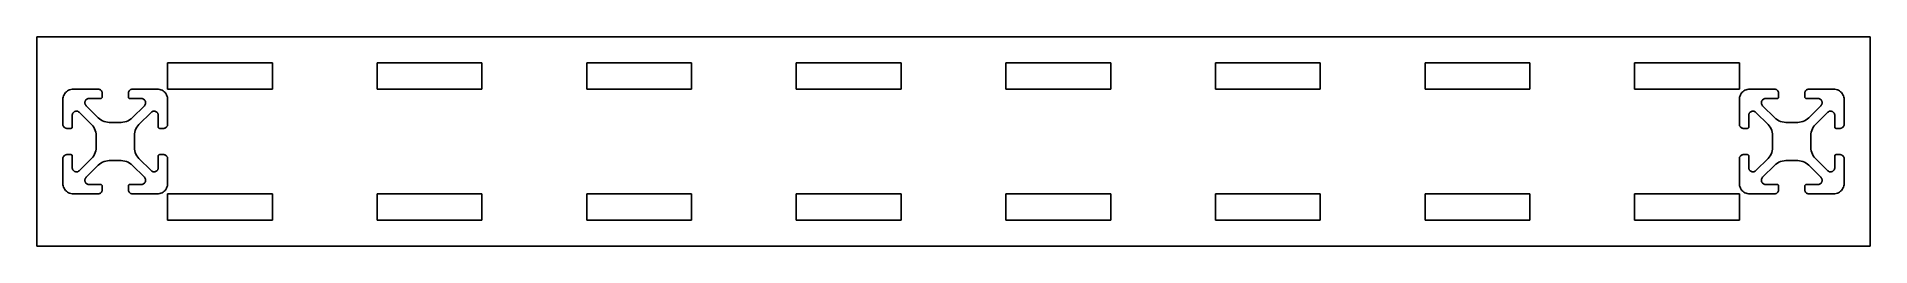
# Model space of a CAD drawing. Header units: metres. Extents: x -175 to 175, y -20 to 20.
import ezdxf

# ---------------------------------------------------------------- set-up
doc = ezdxf.new("R2010")
doc.units = ezdxf.units.M

msp = doc.modelspace()

# ---------------------------------------------------------------- linework, layer by layer
for p, q in [((175, 20), (-175, 20)), ((-175, 20), (-175, -20)), ((175, -20), (175, 20)), ((-150, 10), (-150, 15)), ((-150, 15), (-130, 15)), ((-130, 15), (-130, 10)), ((-110, 10), (-110, 15)), ((-110, 15), (-90, 15)), ((-90, 15), (-90, 10)), ((-70, 10), (-70, 15)), ((-70, 15), (-50, 15)), ((-50, 15), (-50, 10)), ((-30, 10), (-30, 15)), ((-30, 15), (-10, 15)), ((-10, 15), (-10, 10)), ((10, 10), (10, 15)), ((10, 15), (30, 15)), ((30, 15), (30, 10)), ((50, 10), (50, 15)), ((50, 15), (70, 15)), ((70, 15), (70, 10)), ((90, 10), (90, 15)), ((90, 15), (110, 15)), ((110, 15), (110, 10)), ((130, 10), (130, 15)), ((130, 15), (150, 15)), ((150, 15), (150, 10)), ((-170, 8), (-169.985, 8.24121)), ((-170, 3.2998), (-170, 8)), ((-169.985, 8.24121), (-169.941, 8.47852)), ((-169.941, 8.47852), (-169.87, 8.70898)), ((-169.87, 8.70898), (-169.771, 8.92969)), ((-169.771, 8.92969), (-169.646, 9.13574)), ((-169.646, 9.13574), (-169.497, 9.32617)), ((-169.497, 9.32617), (-169.326, 9.49707)), ((-169.326, 9.49707), (-169.136, 9.64551)), ((-169.136, 9.64551), (-168.93, 9.77051)), ((-168.93, 9.77051), (-168.709, 9.87012)), ((-168.709, 9.87012), (-168.479, 9.94141)), ((-168.479, 9.94141), (-168.241, 9.98535)), ((-168.241, 9.98535), (-168, 10)), ((-168, 10), (-163.3, 10)), ((-165.793, 7.46582), (-165.795, 7.36719)), ((-165.795, 7.36719), (-165.785, 7.26855)), ((-165.779, 7.56445), (-165.793, 7.46582)), ((-165.785, 7.26855), (-165.763, 7.17188)), ((-165.753, 7.66016), (-165.779, 7.56445)), ((-165.763, 7.17188), (-165.729, 7.0791)), ((-165.715, 7.75098), (-165.753, 7.66016)), ((-165.729, 7.0791), (-165.683, 6.99023)), ((-165.666, 7.83789), (-165.715, 7.75098)), ((-165.606, 7.91699), (-165.666, 7.83789)), ((-165.538, 7.98828), (-165.606, 7.91699)), ((-165.461, 8.05078), (-165.538, 7.98828)), ((-165.377, 8.10352), (-165.461, 8.05078)), ((-165.287, 8.14551), (-165.377, 8.10352)), ((-165.192, 8.17578), (-165.287, 8.14551)), ((-165.095, 8.19434), (-165.192, 8.17578)), ((-164.996, 8.2002), (-165.095, 8.19434)), ((-162.8, 8.2002), (-164.996, 8.2002)), ((-163.3, 10), (-163.203, 9.99414)), ((-163.203, 9.99414), (-163.108, 9.97656)), ((-163.108, 9.97656), (-163.017, 9.94824)), ((-163.017, 9.94824), (-162.928, 9.9082)), ((-162.928, 9.9082), (-162.846, 9.8584)), ((-162.846, 9.8584), (-162.77, 9.79883)), ((-162.764, 8.20215), (-162.8, 8.2002)), ((-162.77, 9.79883), (-162.701, 9.73047)), ((-162.729, 8.20898), (-162.764, 8.20215)), ((-162.693, 8.21973), (-162.729, 8.20898)), ((-162.701, 9.73047), (-162.642, 9.6543)), ((-162.66, 8.23438), (-162.693, 8.21973)), ((-162.63, 8.25293), (-162.66, 8.23438)), ((-162.642, 9.6543), (-162.592, 9.57227)), ((-162.601, 8.27539), (-162.63, 8.25293)), ((-162.575, 8.30078), (-162.601, 8.27539)), ((-162.592, 9.57227), (-162.552, 9.4834)), ((-162.553, 8.3291), (-162.575, 8.30078)), ((-162.534, 8.36035), (-162.553, 8.3291)), ((-162.552, 9.4834), (-162.523, 9.3916)), ((-162.52, 8.39355), (-162.534, 8.36035)), ((-162.523, 9.3916), (-162.506, 9.29688)), ((-162.509, 8.42773), (-162.52, 8.39355)), ((-162.502, 8.46387), (-162.509, 8.42773)), ((-162.506, 9.29688), (-162.5, 9.2002)), ((-162.5, 8.5), (-162.502, 8.46387)), ((-162.5, 9.2002), (-162.5, 8.5)), ((-157.5, 9.2002), (-157.494, 9.29688)), ((-157.5, 8.5), (-157.5, 9.2002)), ((-157.498, 8.46387), (-157.5, 8.5)), ((-157.491, 8.42773), (-157.498, 8.46387)), ((-157.494, 9.29688), (-157.477, 9.3916)), ((-157.48, 8.39355), (-157.491, 8.42773)), ((-157.466, 8.36035), (-157.48, 8.39355)), ((-157.477, 9.3916), (-157.448, 9.4834)), ((-157.447, 8.3291), (-157.466, 8.36035)), ((-157.448, 9.4834), (-157.408, 9.57227)), ((-157.425, 8.30078), (-157.447, 8.3291)), ((-157.399, 8.27539), (-157.425, 8.30078)), ((-157.408, 9.57227), (-157.358, 9.6543)), ((-157.37, 8.25293), (-157.399, 8.27539)), ((-157.34, 8.23438), (-157.37, 8.25293)), ((-157.358, 9.6543), (-157.299, 9.73047)), ((-157.307, 8.21973), (-157.34, 8.23438)), ((-157.271, 8.20898), (-157.307, 8.21973)), ((-157.299, 9.73047), (-157.23, 9.79883)), ((-157.236, 8.20215), (-157.271, 8.20898)), ((-157.2, 8.2002), (-157.236, 8.20215)), ((-157.23, 9.79883), (-157.154, 9.8584)), ((-155.004, 8.2002), (-157.2, 8.2002)), ((-157.154, 9.8584), (-157.072, 9.9082)), ((-157.072, 9.9082), (-156.983, 9.94824)), ((-156.983, 9.94824), (-156.892, 9.97656)), ((-156.892, 9.97656), (-156.797, 9.99414)), ((-156.797, 9.99414), (-156.7, 10)), ((-156.7, 10), (-152, 10)), ((-154.905, 8.19434), (-155.004, 8.2002)), ((-154.808, 8.17578), (-154.905, 8.19434)), ((-154.713, 8.14551), (-154.808, 8.17578)), ((-154.623, 8.10352), (-154.713, 8.14551)), ((-154.539, 8.05078), (-154.623, 8.10352)), ((-154.462, 7.98828), (-154.539, 8.05078)), ((-154.394, 7.91699), (-154.462, 7.98828)), ((-154.334, 7.83789), (-154.394, 7.91699)), ((-154.285, 7.75098), (-154.334, 7.83789)), ((-154.317, 6.99023), (-154.271, 7.0791)), ((-154.247, 7.66016), (-154.285, 7.75098)), ((-154.271, 7.0791), (-154.237, 7.17188)), ((-154.221, 7.56445), (-154.247, 7.66016)), ((-154.237, 7.17188), (-154.215, 7.26855)), ((-154.207, 7.46582), (-154.221, 7.56445)), ((-154.215, 7.26855), (-154.205, 7.36719)), ((-154.205, 7.36719), (-154.207, 7.46582)), ((-152, 10), (-151.759, 9.98535)), ((-151.759, 9.98535), (-151.521, 9.94141)), ((-151.521, 9.94141), (-151.291, 9.87012)), ((-151.291, 9.87012), (-151.07, 9.77051)), ((-151.07, 9.77051), (-150.864, 9.64551)), ((-150.864, 9.64551), (-150.674, 9.49707)), ((-150.674, 9.49707), (-150.503, 9.32617)), ((-150.503, 9.32617), (-150.354, 9.13574)), ((-150.354, 9.13574), (-150.229, 8.92969)), ((-150.229, 8.92969), (-150.13, 8.70898)), ((-150.13, 8.70898), (-150.059, 8.47852)), ((-150.059, 8.47852), (-150.015, 8.24121)), ((-150.015, 8.24121), (-150, 8)), ((-130, 10), (-150, 10)), ((-150, 8), (-150, 3.2998)), ((-90, 10), (-110, 10)), ((-50, 10), (-70, 10)), ((-10, 10), (-30, 10)), ((30, 10), (10, 10)), ((70, 10), (50, 10)), ((110, 10), (90, 10)), ((150, 10), (130, 10)), ((150, 8), (150.015, 8.24121)), ((150, 3.2998), (150, 8)), ((150.015, 8.24121), (150.059, 8.47852)), ((150.059, 8.47852), (150.13, 8.70898)), ((150.13, 8.70898), (150.229, 8.92969)), ((150.229, 8.92969), (150.354, 9.13574)), ((150.354, 9.13574), (150.503, 9.32617)), ((150.503, 9.32617), (150.674, 9.49707)), ((150.674, 9.49707), (150.864, 9.64551)), ((150.864, 9.64551), (151.07, 9.77051)), ((151.07, 9.77051), (151.291, 9.87012)), ((151.291, 9.87012), (151.521, 9.94141)), ((151.521, 9.94141), (151.759, 9.98535)), ((151.759, 9.98535), (152, 10)), ((152, 10), (156.7, 10)), ((154.207, 7.46582), (154.205, 7.36719)), ((154.205, 7.36719), (154.215, 7.26855)), ((154.221, 7.56445), (154.207, 7.46582)), ((154.215, 7.26855), (154.237, 7.17188)), ((154.247, 7.66016), (154.221, 7.56445)), ((154.237, 7.17188), (154.271, 7.0791)), ((154.285, 7.75098), (154.247, 7.66016)), ((154.271, 7.0791), (154.317, 6.99023)), ((154.334, 7.83789), (154.285, 7.75098)), ((154.394, 7.91699), (154.334, 7.83789)), ((154.462, 7.98828), (154.394, 7.91699)), ((154.539, 8.05078), (154.462, 7.98828)), ((154.623, 8.10352), (154.539, 8.05078)), ((154.713, 8.14551), (154.623, 8.10352)), ((154.808, 8.17578), (154.713, 8.14551)), ((154.905, 8.19434), (154.808, 8.17578)), ((155.004, 8.2002), (154.905, 8.19434)), ((157.2, 8.2002), (155.004, 8.2002)), ((156.7, 10), (156.797, 9.99414)), ((156.797, 9.99414), (156.892, 9.97656)), ((156.892, 9.97656), (156.983, 9.94824)), ((156.983, 9.94824), (157.072, 9.9082)), ((157.072, 9.9082), (157.154, 9.8584)), ((157.154, 9.8584), (157.23, 9.79883)), ((157.236, 8.20215), (157.2, 8.2002)), ((157.23, 9.79883), (157.299, 9.73047)), ((157.271, 8.20898), (157.236, 8.20215)), ((157.307, 8.21973), (157.271, 8.20898)), ((157.299, 9.73047), (157.358, 9.6543)), ((157.34, 8.23438), (157.307, 8.21973)), ((157.37, 8.25293), (157.34, 8.23438)), ((157.358, 9.6543), (157.408, 9.57227)), ((157.399, 8.27539), (157.37, 8.25293)), ((157.425, 8.30078), (157.399, 8.27539)), ((157.408, 9.57227), (157.448, 9.4834)), ((157.447, 8.3291), (157.425, 8.30078)), ((157.466, 8.36035), (157.447, 8.3291)), ((157.448, 9.4834), (157.477, 9.3916)), ((157.48, 8.39355), (157.466, 8.36035)), ((157.477, 9.3916), (157.494, 9.29688)), ((157.491, 8.42773), (157.48, 8.39355)), ((157.498, 8.46387), (157.491, 8.42773)), ((157.494, 9.29688), (157.5, 9.2002)), ((157.5, 8.5), (157.498, 8.46387)), ((157.5, 9.2002), (157.5, 8.5)), ((162.5, 9.2002), (162.506, 9.29688)), ((162.5, 8.5), (162.5, 9.2002)), ((162.502, 8.46387), (162.5, 8.5)), ((162.509, 8.42773), (162.502, 8.46387)), ((162.506, 9.29688), (162.523, 9.3916)), ((162.52, 8.39355), (162.509, 8.42773)), ((162.534, 8.36035), (162.52, 8.39355)), ((162.523, 9.3916), (162.552, 9.4834)), ((162.553, 8.3291), (162.534, 8.36035)), ((162.552, 9.4834), (162.592, 9.57227)), ((162.575, 8.30078), (162.553, 8.3291)), ((162.601, 8.27539), (162.575, 8.30078)), ((162.592, 9.57227), (162.642, 9.6543)), ((162.63, 8.25293), (162.601, 8.27539)), ((162.66, 8.23438), (162.63, 8.25293)), ((162.642, 9.6543), (162.701, 9.73047)), ((162.693, 8.21973), (162.66, 8.23438)), ((162.729, 8.20898), (162.693, 8.21973)), ((162.701, 9.73047), (162.77, 9.79883)), ((162.764, 8.20215), (162.729, 8.20898)), ((162.8, 8.2002), (162.764, 8.20215)), ((162.77, 9.79883), (162.846, 9.8584)), ((164.996, 8.2002), (162.8, 8.2002)), ((162.846, 9.8584), (162.928, 9.9082)), ((162.928, 9.9082), (163.017, 9.94824)), ((163.017, 9.94824), (163.108, 9.97656)), ((163.108, 9.97656), (163.203, 9.99414)), ((163.203, 9.99414), (163.3, 10)), ((163.3, 10), (168, 10)), ((165.095, 8.19434), (164.996, 8.2002)), ((165.192, 8.17578), (165.095, 8.19434)), ((165.287, 8.14551), (165.192, 8.17578)), ((165.377, 8.10352), (165.287, 8.14551)), ((165.461, 8.05078), (165.377, 8.10352)), ((165.538, 7.98828), (165.461, 8.05078)), ((165.606, 7.91699), (165.538, 7.98828)), ((165.666, 7.83789), (165.606, 7.91699)), ((165.715, 7.75098), (165.666, 7.83789)), ((165.683, 6.99023), (165.729, 7.0791)), ((165.753, 7.66016), (165.715, 7.75098)), ((165.729, 7.0791), (165.763, 7.17188)), ((165.779, 7.56445), (165.753, 7.66016)), ((165.763, 7.17188), (165.785, 7.26855)), ((165.793, 7.46582), (165.779, 7.56445)), ((165.785, 7.26855), (165.795, 7.36719)), ((165.795, 7.36719), (165.793, 7.46582)), ((168, 10), (168.241, 9.98535)), ((168.241, 9.98535), (168.479, 9.94141)), ((168.479, 9.94141), (168.709, 9.87012)), ((168.709, 9.87012), (168.93, 9.77051)), ((168.93, 9.77051), (169.136, 9.64551)), ((169.136, 9.64551), (169.326, 9.49707)), ((169.326, 9.49707), (169.497, 9.32617)), ((169.497, 9.32617), (169.646, 9.13574)), ((169.646, 9.13574), (169.771, 8.92969)), ((169.771, 8.92969), (169.87, 8.70898)), ((169.87, 8.70898), (169.941, 8.47852)), ((169.941, 8.47852), (169.985, 8.24121)), ((169.985, 8.24121), (170, 8)), ((170, 8), (170, 3.2998)), ((-168.194, 5.09473), (-168.2, 4.99609)), ((-168.2, 4.99609), (-168.2, 2.7998)), ((-168.176, 5.19238), (-168.194, 5.09473)), ((-168.146, 5.28711), (-168.176, 5.19238)), ((-168.104, 5.37695), (-168.146, 5.28711)), ((-168.051, 5.46094), (-168.104, 5.37695)), ((-167.988, 5.53809), (-168.051, 5.46094)), ((-167.917, 5.60645), (-167.988, 5.53809)), ((-167.838, 5.66602), (-167.917, 5.60645)), ((-167.751, 5.71484), (-167.838, 5.66602)), ((-167.66, 5.75293), (-167.751, 5.71484)), ((-167.564, 5.77832), (-167.66, 5.75293)), ((-167.466, 5.79297), (-167.564, 5.77832)), ((-167.367, 5.79492), (-167.466, 5.79297)), ((-167.269, 5.78516), (-167.367, 5.79492)), ((-167.172, 5.7627), (-167.269, 5.78516)), ((-167.079, 5.72852), (-167.172, 5.7627)), ((-166.99, 5.68262), (-167.079, 5.72852)), ((-166.908, 5.62695), (-166.99, 5.68262)), ((-166.834, 5.56152), (-166.908, 5.62695)), ((-164.528, 3.25586), (-166.834, 5.56152)), ((-165.683, 6.99023), (-165.627, 6.9082)), ((-165.627, 6.9082), (-165.562, 6.83398)), ((-165.562, 6.83398), (-163.256, 4.52832)), ((-163.256, 4.52832), (-163.005, 4.30469)), ((-163.005, 4.30469), (-162.73, 4.10938)), ((-162.73, 4.10938), (-162.437, 3.94727)), ((-162.437, 3.94727), (-162.125, 3.81836)), ((-162.125, 3.81836), (-161.802, 3.72559)), ((-161.802, 3.72559), (-161.471, 3.66895)), ((-161.471, 3.66895), (-161.135, 3.65039)), ((-161.135, 3.65039), (-158.865, 3.65039)), ((-158.865, 3.65039), (-158.529, 3.66895)), ((-158.529, 3.66895), (-158.198, 3.72559)), ((-158.198, 3.72559), (-157.875, 3.81836)), ((-157.875, 3.81836), (-157.563, 3.94727)), ((-157.563, 3.94727), (-157.27, 4.10938)), ((-157.27, 4.10938), (-156.995, 4.30469)), ((-156.995, 4.30469), (-156.744, 4.52832)), ((-156.744, 4.52832), (-154.438, 6.83398)), ((-153.166, 5.56152), (-155.472, 3.25586)), ((-154.438, 6.83398), (-154.373, 6.9082)), ((-154.373, 6.9082), (-154.317, 6.99023)), ((-153.092, 5.62695), (-153.166, 5.56152)), ((-153.01, 5.68262), (-153.092, 5.62695)), ((-152.921, 5.72852), (-153.01, 5.68262)), ((-152.828, 5.7627), (-152.921, 5.72852)), ((-152.731, 5.78516), (-152.828, 5.7627)), ((-152.633, 5.79492), (-152.731, 5.78516)), ((-152.534, 5.79297), (-152.633, 5.79492)), ((-152.436, 5.77832), (-152.534, 5.79297)), ((-152.34, 5.75293), (-152.436, 5.77832)), ((-152.249, 5.71484), (-152.34, 5.75293)), ((-152.162, 5.66602), (-152.249, 5.71484)), ((-152.083, 5.60645), (-152.162, 5.66602)), ((-152.012, 5.53809), (-152.083, 5.60645)), ((-151.949, 5.46094), (-152.012, 5.53809)), ((-151.896, 5.37695), (-151.949, 5.46094)), ((-151.854, 5.28711), (-151.896, 5.37695)), ((-151.824, 5.19238), (-151.854, 5.28711)), ((-151.806, 5.09473), (-151.824, 5.19238)), ((-151.8, 4.99609), (-151.806, 5.09473)), ((-151.8, 2.7998), (-151.8, 4.99609)), ((151.806, 5.09473), (151.8, 4.99609)), ((151.8, 4.99609), (151.8, 2.7998)), ((151.824, 5.19238), (151.806, 5.09473)), ((151.854, 5.28711), (151.824, 5.19238)), ((151.896, 5.37695), (151.854, 5.28711)), ((151.949, 5.46094), (151.896, 5.37695)), ((152.012, 5.53809), (151.949, 5.46094)), ((152.083, 5.60645), (152.012, 5.53809)), ((152.162, 5.66602), (152.083, 5.60645)), ((152.249, 5.71484), (152.162, 5.66602)), ((152.34, 5.75293), (152.249, 5.71484)), ((152.436, 5.77832), (152.34, 5.75293)), ((152.534, 5.79297), (152.436, 5.77832)), ((152.633, 5.79492), (152.534, 5.79297)), ((152.731, 5.78516), (152.633, 5.79492)), ((152.828, 5.7627), (152.731, 5.78516)), ((152.921, 5.72852), (152.828, 5.7627)), ((153.01, 5.68262), (152.921, 5.72852)), ((153.092, 5.62695), (153.01, 5.68262)), ((153.166, 5.56152), (153.092, 5.62695)), ((155.472, 3.25586), (153.166, 5.56152)), ((154.317, 6.99023), (154.373, 6.9082)), ((154.373, 6.9082), (154.438, 6.83398)), ((154.438, 6.83398), (156.744, 4.52832)), ((156.744, 4.52832), (156.995, 4.30469)), ((156.995, 4.30469), (157.27, 4.10938)), ((157.27, 4.10938), (157.563, 3.94727)), ((157.563, 3.94727), (157.875, 3.81836)), ((157.875, 3.81836), (158.198, 3.72559)), ((158.198, 3.72559), (158.529, 3.66895)), ((158.529, 3.66895), (158.865, 3.65039)), ((158.865, 3.65039), (161.135, 3.65039)), ((161.135, 3.65039), (161.471, 3.66895)), ((161.471, 3.66895), (161.802, 3.72559)), ((161.802, 3.72559), (162.125, 3.81836)), ((162.125, 3.81836), (162.437, 3.94727)), ((162.437, 3.94727), (162.73, 4.10938)), ((162.73, 4.10938), (163.005, 4.30469)), ((163.005, 4.30469), (163.256, 4.52832)), ((163.256, 4.52832), (165.562, 6.83398)), ((166.834, 5.56152), (164.528, 3.25586)), ((165.562, 6.83398), (165.627, 6.9082)), ((165.627, 6.9082), (165.683, 6.99023)), ((166.908, 5.62695), (166.834, 5.56152)), ((166.99, 5.68262), (166.908, 5.62695)), ((167.079, 5.72852), (166.99, 5.68262)), ((167.172, 5.7627), (167.079, 5.72852)), ((167.269, 5.78516), (167.172, 5.7627)), ((167.367, 5.79492), (167.269, 5.78516)), ((167.466, 5.79297), (167.367, 5.79492)), ((167.564, 5.77832), (167.466, 5.79297)), ((167.66, 5.75293), (167.564, 5.77832)), ((167.751, 5.71484), (167.66, 5.75293)), ((167.838, 5.66602), (167.751, 5.71484)), ((167.917, 5.60645), (167.838, 5.66602)), ((167.988, 5.53809), (167.917, 5.60645)), ((168.051, 5.46094), (167.988, 5.53809)), ((168.104, 5.37695), (168.051, 5.46094)), ((168.146, 5.28711), (168.104, 5.37695)), ((168.176, 5.19238), (168.146, 5.28711)), ((168.194, 5.09473), (168.176, 5.19238)), ((168.2, 4.99609), (168.194, 5.09473)), ((168.2, 2.7998), (168.2, 4.99609)), ((-169.994, 3.20312), (-170, 3.2998)), ((-169.977, 3.1084), (-169.994, 3.20312)), ((-169.948, 3.0166), (-169.977, 3.1084)), ((-169.908, 2.92773), (-169.948, 3.0166)), ((-169.858, 2.8457), (-169.908, 2.92773)), ((-169.799, 2.76953), (-169.858, 2.8457)), ((-169.73, 2.70117), (-169.799, 2.76953)), ((-169.654, 2.6416), (-169.73, 2.70117)), ((-169.572, 2.5918), (-169.654, 2.6416)), ((-169.483, 2.55176), (-169.572, 2.5918)), ((-169.392, 2.52344), (-169.483, 2.55176)), ((-169.297, 2.50586), (-169.392, 2.52344)), ((-169.2, 2.5), (-169.297, 2.50586)), ((-168.5, 2.5), (-169.2, 2.5)), ((-168.464, 2.50195), (-168.5, 2.5)), ((-168.428, 2.50879), (-168.464, 2.50195)), ((-168.394, 2.51953), (-168.428, 2.50879)), ((-168.36, 2.53418), (-168.394, 2.51953)), ((-168.329, 2.55273), (-168.36, 2.53418)), ((-168.301, 2.5752), (-168.329, 2.55273)), ((-168.275, 2.60059), (-168.301, 2.5752)), ((-168.253, 2.62988), (-168.275, 2.60059)), ((-168.234, 2.66016), (-168.253, 2.62988)), ((-168.22, 2.69336), (-168.234, 2.66016)), ((-168.209, 2.72852), (-168.22, 2.69336)), ((-168.202, 2.76367), (-168.209, 2.72852)), ((-168.2, 2.7998), (-168.202, 2.76367)), ((-164.305, 3.00488), (-164.528, 3.25586)), ((-164.109, 2.73047), (-164.305, 3.00488)), ((-163.947, 2.43652), (-164.109, 2.73047)), ((-163.818, 2.125), (-163.947, 2.43652)), ((-163.726, 1.80176), (-163.818, 2.125)), ((-163.669, 1.4707), (-163.726, 1.80176)), ((-163.65, 1.13477), (-163.669, 1.4707)), ((-163.65, -1.13477), (-163.65, 1.13477)), ((-156.331, 1.4707), (-156.35, 1.13477)), ((-156.35, 1.13477), (-156.35, -1.13477)), ((-156.274, 1.80176), (-156.331, 1.4707)), ((-156.182, 2.125), (-156.274, 1.80176)), ((-156.053, 2.43652), (-156.182, 2.125)), ((-155.891, 2.73047), (-156.053, 2.43652)), ((-155.695, 3.00488), (-155.891, 2.73047)), ((-155.472, 3.25586), (-155.695, 3.00488)), ((-151.798, 2.76367), (-151.8, 2.7998)), ((-151.791, 2.72852), (-151.798, 2.76367)), ((-151.78, 2.69336), (-151.791, 2.72852)), ((-151.766, 2.66016), (-151.78, 2.69336)), ((-151.747, 2.62988), (-151.766, 2.66016)), ((-151.725, 2.60059), (-151.747, 2.62988)), ((-151.699, 2.5752), (-151.725, 2.60059)), ((-151.671, 2.55273), (-151.699, 2.5752)), ((-151.64, 2.53418), (-151.671, 2.55273)), ((-151.606, 2.51953), (-151.64, 2.53418)), ((-151.572, 2.50879), (-151.606, 2.51953)), ((-151.536, 2.50195), (-151.572, 2.50879)), ((-151.5, 2.5), (-151.536, 2.50195)), ((-150.8, 2.5), (-151.5, 2.5)), ((-150.703, 2.50586), (-150.8, 2.5)), ((-150.608, 2.52344), (-150.703, 2.50586)), ((-150.517, 2.55176), (-150.608, 2.52344)), ((-150.428, 2.5918), (-150.517, 2.55176)), ((-150.346, 2.6416), (-150.428, 2.5918)), ((-150.27, 2.70117), (-150.346, 2.6416)), ((-150.201, 2.76953), (-150.27, 2.70117)), ((-150.142, 2.8457), (-150.201, 2.76953)), ((-150.092, 2.92773), (-150.142, 2.8457)), ((-150.052, 3.0166), (-150.092, 2.92773)), ((-150.023, 3.1084), (-150.052, 3.0166)), ((-150.006, 3.20312), (-150.023, 3.1084)), ((-150, 3.2998), (-150.006, 3.20312)), ((150.006, 3.20312), (150, 3.2998)), ((150.023, 3.1084), (150.006, 3.20312)), ((150.052, 3.0166), (150.023, 3.1084)), ((150.092, 2.92773), (150.052, 3.0166)), ((150.142, 2.8457), (150.092, 2.92773)), ((150.201, 2.76953), (150.142, 2.8457)), ((150.27, 2.70117), (150.201, 2.76953)), ((150.346, 2.6416), (150.27, 2.70117)), ((150.428, 2.5918), (150.346, 2.6416)), ((150.517, 2.55176), (150.428, 2.5918)), ((150.608, 2.52344), (150.517, 2.55176)), ((150.703, 2.50586), (150.608, 2.52344)), ((150.8, 2.5), (150.703, 2.50586)), ((151.5, 2.5), (150.8, 2.5)), ((151.536, 2.50195), (151.5, 2.5)), ((151.572, 2.50879), (151.536, 2.50195)), ((151.606, 2.51953), (151.572, 2.50879)), ((151.64, 2.53418), (151.606, 2.51953)), ((151.671, 2.55273), (151.64, 2.53418)), ((151.699, 2.5752), (151.671, 2.55273)), ((151.725, 2.60059), (151.699, 2.5752)), ((151.747, 2.62988), (151.725, 2.60059)), ((151.766, 2.66016), (151.747, 2.62988)), ((151.78, 2.69336), (151.766, 2.66016)), ((151.791, 2.72852), (151.78, 2.69336)), ((151.798, 2.76367), (151.791, 2.72852)), ((151.8, 2.7998), (151.798, 2.76367)), ((155.695, 3.00488), (155.472, 3.25586)), ((155.891, 2.73047), (155.695, 3.00488)), ((156.053, 2.43652), (155.891, 2.73047)), ((156.182, 2.125), (156.053, 2.43652)), ((156.274, 1.80176), (156.182, 2.125)), ((156.331, 1.4707), (156.274, 1.80176)), ((156.35, 1.13477), (156.331, 1.4707)), ((156.35, -1.13477), (156.35, 1.13477)), ((163.669, 1.4707), (163.65, 1.13477)), ((163.65, 1.13477), (163.65, -1.13477)), ((163.726, 1.80176), (163.669, 1.4707)), ((163.818, 2.125), (163.726, 1.80176)), ((163.947, 2.43652), (163.818, 2.125)), ((164.109, 2.73047), (163.947, 2.43652)), ((164.305, 3.00488), (164.109, 2.73047)), ((164.528, 3.25586), (164.305, 3.00488)), ((168.202, 2.76367), (168.2, 2.7998)), ((168.209, 2.72852), (168.202, 2.76367)), ((168.22, 2.69336), (168.209, 2.72852)), ((168.234, 2.66016), (168.22, 2.69336)), ((168.253, 2.62988), (168.234, 2.66016)), ((168.275, 2.60059), (168.253, 2.62988)), ((168.301, 2.5752), (168.275, 2.60059)), ((168.329, 2.55273), (168.301, 2.5752)), ((168.36, 2.53418), (168.329, 2.55273)), ((168.394, 2.51953), (168.36, 2.53418)), ((168.428, 2.50879), (168.394, 2.51953)), ((168.464, 2.50195), (168.428, 2.50879)), ((168.5, 2.5), (168.464, 2.50195)), ((169.2, 2.5), (168.5, 2.5)), ((169.297, 2.50586), (169.2, 2.5)), ((169.392, 2.52344), (169.297, 2.50586)), ((169.483, 2.55176), (169.392, 2.52344)), ((169.572, 2.5918), (169.483, 2.55176)), ((169.654, 2.6416), (169.572, 2.5918)), ((169.73, 2.70117), (169.654, 2.6416)), ((169.799, 2.76953), (169.73, 2.70117)), ((169.858, 2.8457), (169.799, 2.76953)), ((169.908, 2.92773), (169.858, 2.8457)), ((169.948, 3.0166), (169.908, 2.92773)), ((169.977, 3.1084), (169.948, 3.0166)), ((169.994, 3.20312), (169.977, 3.1084)), ((170, 3.2998), (169.994, 3.20312)), ((-170, -3.2998), (-169.994, -3.20312)), ((-170, -8), (-170, -3.2998)), ((-169.994, -3.20312), (-169.977, -3.1084)), ((-169.977, -3.1084), (-169.948, -3.0166)), ((-169.948, -3.0166), (-169.908, -2.92773)), ((-169.908, -2.92773), (-169.858, -2.8457)), ((-169.858, -2.8457), (-169.799, -2.76953)), ((-169.799, -2.76953), (-169.73, -2.70117)), ((-169.73, -2.70117), (-169.654, -2.6416)), ((-169.654, -2.6416), (-169.572, -2.5918)), ((-169.572, -2.5918), (-169.483, -2.55176)), ((-169.483, -2.55176), (-169.392, -2.52344)), ((-169.392, -2.52344), (-169.297, -2.50586)), ((-169.297, -2.50586), (-169.2, -2.5)), ((-169.2, -2.5), (-168.5, -2.5)), ((-168.5, -2.5), (-168.464, -2.50195)), ((-168.464, -2.50195), (-168.428, -2.50879)), ((-168.428, -2.50879), (-168.394, -2.51953)), ((-168.394, -2.51953), (-168.36, -2.53418)), ((-168.36, -2.53418), (-168.329, -2.55273)), ((-168.329, -2.55273), (-168.301, -2.5752)), ((-168.301, -2.5752), (-168.275, -2.60059)), ((-168.275, -2.60059), (-168.253, -2.62988)), ((-168.253, -2.62988), (-168.234, -2.66016)), ((-168.234, -2.66016), (-168.22, -2.69336)), ((-168.22, -2.69336), (-168.209, -2.72852)), ((-168.209, -2.72852), (-168.202, -2.76367)), ((-168.202, -2.76367), (-168.2, -2.7998)), ((-168.2, -2.7998), (-168.2, -4.99609)), ((-166.834, -5.56152), (-164.528, -3.25586)), ((-164.528, -3.25586), (-164.305, -3.00488)), ((-164.305, -3.00488), (-164.109, -2.73047)), ((-164.109, -2.73047), (-163.947, -2.43652)), ((-163.947, -2.43652), (-163.818, -2.125)), ((-163.818, -2.125), (-163.726, -1.80176)), ((-163.726, -1.80176), (-163.669, -1.4707)), ((-163.669, -1.4707), (-163.65, -1.13477)), ((-156.35, -1.13477), (-156.331, -1.4707)), ((-156.331, -1.4707), (-156.274, -1.80176)), ((-156.274, -1.80176), (-156.182, -2.125)), ((-156.182, -2.125), (-156.053, -2.43652)), ((-156.053, -2.43652), (-155.891, -2.73047)), ((-155.891, -2.73047), (-155.695, -3.00488)), ((-155.695, -3.00488), (-155.472, -3.25586)), ((-155.472, -3.25586), (-153.166, -5.56152)), ((-151.8, -2.7998), (-151.798, -2.76367)), ((-151.8, -4.99609), (-151.8, -2.7998)), ((-151.798, -2.76367), (-151.791, -2.72852)), ((-151.791, -2.72852), (-151.78, -2.69336)), ((-151.78, -2.69336), (-151.766, -2.66016)), ((-151.766, -2.66016), (-151.747, -2.62988)), ((-151.747, -2.62988), (-151.725, -2.60059)), ((-151.725, -2.60059), (-151.699, -2.5752)), ((-151.699, -2.5752), (-151.671, -2.55273)), ((-151.671, -2.55273), (-151.64, -2.53418)), ((-151.64, -2.53418), (-151.606, -2.51953)), ((-151.606, -2.51953), (-151.572, -2.50879)), ((-151.572, -2.50879), (-151.536, -2.50195)), ((-151.536, -2.50195), (-151.5, -2.5)), ((-151.5, -2.5), (-150.8, -2.5)), ((-150.8, -2.5), (-150.703, -2.50586)), ((-150.703, -2.50586), (-150.608, -2.52344)), ((-150.608, -2.52344), (-150.517, -2.55176)), ((-150.517, -2.55176), (-150.428, -2.5918)), ((-150.428, -2.5918), (-150.346, -2.6416)), ((-150.346, -2.6416), (-150.27, -2.70117)), ((-150.27, -2.70117), (-150.201, -2.76953)), ((-150.201, -2.76953), (-150.142, -2.8457)), ((-150.142, -2.8457), (-150.092, -2.92773)), ((-150.092, -2.92773), (-150.052, -3.0166)), ((-150.052, -3.0166), (-150.023, -3.1084)), ((-150.023, -3.1084), (-150.006, -3.20312)), ((-150.006, -3.20312), (-150, -3.2998)), ((-150, -3.2998), (-150, -8)), ((150, -3.2998), (150.006, -3.20312)), ((150, -8), (150, -3.2998)), ((150.006, -3.20312), (150.023, -3.1084)), ((150.023, -3.1084), (150.052, -3.0166)), ((150.052, -3.0166), (150.092, -2.92773)), ((150.092, -2.92773), (150.142, -2.8457)), ((150.142, -2.8457), (150.201, -2.76953)), ((150.201, -2.76953), (150.27, -2.70117)), ((150.27, -2.70117), (150.346, -2.6416)), ((150.346, -2.6416), (150.428, -2.5918)), ((150.428, -2.5918), (150.517, -2.55176)), ((150.517, -2.55176), (150.608, -2.52344)), ((150.608, -2.52344), (150.703, -2.50586)), ((150.703, -2.50586), (150.8, -2.5)), ((150.8, -2.5), (151.5, -2.5)), ((151.5, -2.5), (151.536, -2.50195)), ((151.536, -2.50195), (151.572, -2.50879)), ((151.572, -2.50879), (151.606, -2.51953)), ((151.606, -2.51953), (151.64, -2.53418)), ((151.64, -2.53418), (151.671, -2.55273)), ((151.671, -2.55273), (151.699, -2.5752)), ((151.699, -2.5752), (151.725, -2.60059)), ((151.725, -2.60059), (151.747, -2.62988)), ((151.747, -2.62988), (151.766, -2.66016)), ((151.766, -2.66016), (151.78, -2.69336)), ((151.78, -2.69336), (151.791, -2.72852)), ((151.791, -2.72852), (151.798, -2.76367)), ((151.798, -2.76367), (151.8, -2.7998)), ((151.8, -2.7998), (151.8, -4.99609)), ((153.166, -5.56152), (155.472, -3.25586)), ((155.472, -3.25586), (155.695, -3.00488)), ((155.695, -3.00488), (155.891, -2.73047)), ((155.891, -2.73047), (156.053, -2.43652)), ((156.053, -2.43652), (156.182, -2.125)), ((156.182, -2.125), (156.274, -1.80176)), ((156.274, -1.80176), (156.331, -1.4707)), ((156.331, -1.4707), (156.35, -1.13477)), ((163.65, -1.13477), (163.669, -1.4707)), ((163.669, -1.4707), (163.726, -1.80176)), ((163.726, -1.80176), (163.818, -2.125)), ((163.818, -2.125), (163.947, -2.43652)), ((163.947, -2.43652), (164.109, -2.73047)), ((164.109, -2.73047), (164.305, -3.00488)), ((164.305, -3.00488), (164.528, -3.25586)), ((164.528, -3.25586), (166.834, -5.56152)), ((168.2, -2.7998), (168.202, -2.76367)), ((168.2, -4.99609), (168.2, -2.7998)), ((168.202, -2.76367), (168.209, -2.72852)), ((168.209, -2.72852), (168.22, -2.69336)), ((168.22, -2.69336), (168.234, -2.66016)), ((168.234, -2.66016), (168.253, -2.62988)), ((168.253, -2.62988), (168.275, -2.60059)), ((168.275, -2.60059), (168.301, -2.5752)), ((168.301, -2.5752), (168.329, -2.55273)), ((168.329, -2.55273), (168.36, -2.53418)), ((168.36, -2.53418), (168.394, -2.51953)), ((168.394, -2.51953), (168.428, -2.50879)), ((168.428, -2.50879), (168.464, -2.50195)), ((168.464, -2.50195), (168.5, -2.5)), ((168.5, -2.5), (169.2, -2.5)), ((169.2, -2.5), (169.297, -2.50586)), ((169.297, -2.50586), (169.392, -2.52344)), ((169.392, -2.52344), (169.483, -2.55176)), ((169.483, -2.55176), (169.572, -2.5918)), ((169.572, -2.5918), (169.654, -2.6416)), ((169.654, -2.6416), (169.73, -2.70117)), ((169.73, -2.70117), (169.799, -2.76953)), ((169.799, -2.76953), (169.858, -2.8457)), ((169.858, -2.8457), (169.908, -2.92773)), ((169.908, -2.92773), (169.948, -3.0166)), ((169.948, -3.0166), (169.977, -3.1084)), ((169.977, -3.1084), (169.994, -3.20312)), ((169.994, -3.20312), (170, -3.2998)), ((170, -3.2998), (170, -8)), ((-168.2, -4.99609), (-168.194, -5.09473)), ((-168.194, -5.09473), (-168.176, -5.19238)), ((-168.176, -5.19238), (-168.146, -5.28711)), ((-168.146, -5.28711), (-168.104, -5.37695)), ((-168.104, -5.37695), (-168.051, -5.46094)), ((-168.051, -5.46094), (-167.988, -5.53809)), ((-167.988, -5.53809), (-167.917, -5.60645)), ((-167.917, -5.60645), (-167.838, -5.66602)), ((-167.838, -5.66602), (-167.751, -5.71484)), ((-167.751, -5.71484), (-167.66, -5.75293)), ((-167.66, -5.75293), (-167.564, -5.77832)), ((-167.564, -5.77832), (-167.466, -5.79297)), ((-167.466, -5.79297), (-167.367, -5.79492)), ((-167.367, -5.79492), (-167.269, -5.78516)), ((-167.269, -5.78516), (-167.172, -5.7627)), ((-167.172, -5.7627), (-167.079, -5.72852)), ((-167.079, -5.72852), (-166.99, -5.68262)), ((-166.99, -5.68262), (-166.908, -5.62695)), ((-166.908, -5.62695), (-166.834, -5.56152)), ((-165.683, -6.99023), (-165.729, -7.0791)), ((-165.627, -6.9082), (-165.683, -6.99023)), ((-165.562, -6.83398), (-165.627, -6.9082)), ((-163.256, -4.52832), (-165.562, -6.83398)), ((-163.005, -4.30469), (-163.256, -4.52832)), ((-162.73, -4.10938), (-163.005, -4.30469)), ((-162.437, -3.94727), (-162.73, -4.10938)), ((-162.125, -3.81836), (-162.437, -3.94727)), ((-161.802, -3.72559), (-162.125, -3.81836)), ((-161.471, -3.66895), (-161.802, -3.72559)), ((-161.135, -3.65039), (-161.471, -3.66895)), ((-158.865, -3.65039), (-161.135, -3.65039)), ((-158.529, -3.66895), (-158.865, -3.65039)), ((-158.198, -3.72559), (-158.529, -3.66895)), ((-157.875, -3.81836), (-158.198, -3.72559)), ((-157.563, -3.94727), (-157.875, -3.81836)), ((-157.27, -4.10938), (-157.563, -3.94727)), ((-156.995, -4.30469), (-157.27, -4.10938)), ((-156.744, -4.52832), (-156.995, -4.30469)), ((-154.438, -6.83398), (-156.744, -4.52832)), ((-154.373, -6.9082), (-154.438, -6.83398)), ((-154.317, -6.99023), (-154.373, -6.9082)), ((-154.271, -7.0791), (-154.317, -6.99023)), ((-153.166, -5.56152), (-153.092, -5.62695)), ((-153.092, -5.62695), (-153.01, -5.68262)), ((-153.01, -5.68262), (-152.921, -5.72852)), ((-152.921, -5.72852), (-152.828, -5.7627)), ((-152.828, -5.7627), (-152.731, -5.78516)), ((-152.731, -5.78516), (-152.633, -5.79492)), ((-152.633, -5.79492), (-152.534, -5.79297)), ((-152.534, -5.79297), (-152.436, -5.77832)), ((-152.436, -5.77832), (-152.34, -5.75293)), ((-152.34, -5.75293), (-152.249, -5.71484)), ((-152.249, -5.71484), (-152.162, -5.66602)), ((-152.162, -5.66602), (-152.083, -5.60645)), ((-152.083, -5.60645), (-152.012, -5.53809)), ((-152.012, -5.53809), (-151.949, -5.46094)), ((-151.949, -5.46094), (-151.896, -5.37695)), ((-151.896, -5.37695), (-151.854, -5.28711)), ((-151.854, -5.28711), (-151.824, -5.19238)), ((-151.824, -5.19238), (-151.806, -5.09473)), ((-151.806, -5.09473), (-151.8, -4.99609)), ((151.8, -4.99609), (151.806, -5.09473)), ((151.806, -5.09473), (151.824, -5.19238)), ((151.824, -5.19238), (151.854, -5.28711)), ((151.854, -5.28711), (151.896, -5.37695)), ((151.896, -5.37695), (151.949, -5.46094)), ((151.949, -5.46094), (152.012, -5.53809)), ((152.012, -5.53809), (152.083, -5.60645)), ((152.083, -5.60645), (152.162, -5.66602)), ((152.162, -5.66602), (152.249, -5.71484)), ((152.249, -5.71484), (152.34, -5.75293)), ((152.34, -5.75293), (152.436, -5.77832)), ((152.436, -5.77832), (152.534, -5.79297)), ((152.534, -5.79297), (152.633, -5.79492)), ((152.633, -5.79492), (152.731, -5.78516)), ((152.731, -5.78516), (152.828, -5.7627)), ((152.828, -5.7627), (152.921, -5.72852)), ((152.921, -5.72852), (153.01, -5.68262)), ((153.01, -5.68262), (153.092, -5.62695)), ((153.092, -5.62695), (153.166, -5.56152)), ((154.317, -6.99023), (154.271, -7.0791)), ((154.373, -6.9082), (154.317, -6.99023)), ((154.438, -6.83398), (154.373, -6.9082)), ((156.744, -4.52832), (154.438, -6.83398)), ((156.995, -4.30469), (156.744, -4.52832)), ((157.27, -4.10938), (156.995, -4.30469)), ((157.563, -3.94727), (157.27, -4.10938)), ((157.875, -3.81836), (157.563, -3.94727)), ((158.198, -3.72559), (157.875, -3.81836)), ((158.529, -3.66895), (158.198, -3.72559)), ((158.865, -3.65039), (158.529, -3.66895)), ((161.135, -3.65039), (158.865, -3.65039)), ((161.471, -3.66895), (161.135, -3.65039)), ((161.802, -3.72559), (161.471, -3.66895)), ((162.125, -3.81836), (161.802, -3.72559)), ((162.437, -3.94727), (162.125, -3.81836)), ((162.73, -4.10938), (162.437, -3.94727)), ((163.005, -4.30469), (162.73, -4.10938)), ((163.256, -4.52832), (163.005, -4.30469)), ((165.562, -6.83398), (163.256, -4.52832)), ((165.627, -6.9082), (165.562, -6.83398)), ((165.683, -6.99023), (165.627, -6.9082)), ((165.729, -7.0791), (165.683, -6.99023)), ((166.834, -5.56152), (166.908, -5.62695)), ((166.908, -5.62695), (166.99, -5.68262)), ((166.99, -5.68262), (167.079, -5.72852)), ((167.079, -5.72852), (167.172, -5.7627)), ((167.172, -5.7627), (167.269, -5.78516)), ((167.269, -5.78516), (167.367, -5.79492)), ((167.367, -5.79492), (167.466, -5.79297)), ((167.466, -5.79297), (167.564, -5.77832)), ((167.564, -5.77832), (167.66, -5.75293)), ((167.66, -5.75293), (167.751, -5.71484)), ((167.751, -5.71484), (167.838, -5.66602)), ((167.838, -5.66602), (167.917, -5.60645)), ((167.917, -5.60645), (167.988, -5.53809)), ((167.988, -5.53809), (168.051, -5.46094)), ((168.051, -5.46094), (168.104, -5.37695)), ((168.104, -5.37695), (168.146, -5.28711)), ((168.146, -5.28711), (168.176, -5.19238)), ((168.176, -5.19238), (168.194, -5.09473)), ((168.194, -5.09473), (168.2, -4.99609)), ((-169.985, -8.24121), (-170, -8)), ((-169.941, -8.47852), (-169.985, -8.24121)), ((-169.87, -8.70898), (-169.941, -8.47852)), ((-169.771, -8.92969), (-169.87, -8.70898)), ((-169.646, -9.13574), (-169.771, -8.92969)), ((-169.497, -9.32617), (-169.646, -9.13574)), ((-169.326, -9.49707), (-169.497, -9.32617)), ((-169.136, -9.64551), (-169.326, -9.49707)), ((-168.93, -9.77051), (-169.136, -9.64551)), ((-168.709, -9.87012), (-168.93, -9.77051)), ((-168.479, -9.94141), (-168.709, -9.87012)), ((-168.241, -9.98535), (-168.479, -9.94141)), ((-168, -10), (-168.241, -9.98535)), ((-163.3, -10), (-168, -10)), ((-165.785, -7.26855), (-165.795, -7.36719)), ((-165.795, -7.36719), (-165.793, -7.46582)), ((-165.793, -7.46582), (-165.779, -7.56445)), ((-165.763, -7.17188), (-165.785, -7.26855)), ((-165.779, -7.56445), (-165.753, -7.66016)), ((-165.729, -7.0791), (-165.763, -7.17188)), ((-165.753, -7.66016), (-165.715, -7.75098)), ((-165.715, -7.75098), (-165.666, -7.83789)), ((-165.666, -7.83789), (-165.606, -7.91699)), ((-165.606, -7.91699), (-165.538, -7.98828)), ((-165.538, -7.98828), (-165.461, -8.05078)), ((-165.461, -8.05078), (-165.377, -8.10352)), ((-165.377, -8.10352), (-165.287, -8.14551)), ((-165.287, -8.14551), (-165.192, -8.17578)), ((-165.192, -8.17578), (-165.095, -8.19434)), ((-165.095, -8.19434), (-164.996, -8.2002)), ((-164.996, -8.2002), (-162.8, -8.2002)), ((-163.203, -9.99414), (-163.3, -10)), ((-163.108, -9.97656), (-163.203, -9.99414)), ((-163.017, -9.94824), (-163.108, -9.97656)), ((-162.928, -9.9082), (-163.017, -9.94824)), ((-162.846, -9.8584), (-162.928, -9.9082)), ((-162.77, -9.79883), (-162.846, -9.8584)), ((-162.8, -8.2002), (-162.764, -8.20215)), ((-162.701, -9.73047), (-162.77, -9.79883)), ((-162.764, -8.20215), (-162.729, -8.20898)), ((-162.729, -8.20898), (-162.693, -8.21973)), ((-162.642, -9.6543), (-162.701, -9.73047)), ((-162.693, -8.21973), (-162.66, -8.23438)), ((-162.66, -8.23438), (-162.63, -8.25293)), ((-162.592, -9.57227), (-162.642, -9.6543)), ((-162.63, -8.25293), (-162.601, -8.27539)), ((-162.601, -8.27539), (-162.575, -8.30078)), ((-162.552, -9.4834), (-162.592, -9.57227)), ((-162.575, -8.30078), (-162.553, -8.3291)), ((-162.553, -8.3291), (-162.534, -8.36035)), ((-162.523, -9.3916), (-162.552, -9.4834)), ((-162.534, -8.36035), (-162.52, -8.39355)), ((-162.506, -9.29688), (-162.523, -9.3916)), ((-162.52, -8.39355), (-162.509, -8.42773)), ((-162.509, -8.42773), (-162.502, -8.46387)), ((-162.5, -9.2002), (-162.506, -9.29688)), ((-162.502, -8.46387), (-162.5, -8.5)), ((-162.5, -8.5), (-162.5, -9.2002)), ((-157.5, -8.5), (-157.498, -8.46387)), ((-157.5, -9.2002), (-157.5, -8.5)), ((-157.494, -9.29688), (-157.5, -9.2002)), ((-157.498, -8.46387), (-157.491, -8.42773)), ((-157.477, -9.3916), (-157.494, -9.29688)), ((-157.491, -8.42773), (-157.48, -8.39355)), ((-157.48, -8.39355), (-157.466, -8.36035)), ((-157.448, -9.4834), (-157.477, -9.3916)), ((-157.466, -8.36035), (-157.447, -8.3291)), ((-157.408, -9.57227), (-157.448, -9.4834)), ((-157.447, -8.3291), (-157.425, -8.30078)), ((-157.425, -8.30078), (-157.399, -8.27539)), ((-157.358, -9.6543), (-157.408, -9.57227)), ((-157.399, -8.27539), (-157.37, -8.25293)), ((-157.37, -8.25293), (-157.34, -8.23438)), ((-157.299, -9.73047), (-157.358, -9.6543)), ((-157.34, -8.23438), (-157.307, -8.21973)), ((-157.307, -8.21973), (-157.271, -8.20898)), ((-157.23, -9.79883), (-157.299, -9.73047)), ((-157.271, -8.20898), (-157.236, -8.20215)), ((-157.236, -8.20215), (-157.2, -8.2002)), ((-157.154, -9.8584), (-157.23, -9.79883)), ((-157.2, -8.2002), (-155.004, -8.2002)), ((-157.072, -9.9082), (-157.154, -9.8584)), ((-156.983, -9.94824), (-157.072, -9.9082)), ((-156.892, -9.97656), (-156.983, -9.94824)), ((-156.797, -9.99414), (-156.892, -9.97656)), ((-156.7, -10), (-156.797, -9.99414)), ((-152, -10), (-156.7, -10)), ((-155.004, -8.2002), (-154.905, -8.19434)), ((-154.905, -8.19434), (-154.808, -8.17578)), ((-154.808, -8.17578), (-154.713, -8.14551)), ((-154.713, -8.14551), (-154.623, -8.10352)), ((-154.623, -8.10352), (-154.539, -8.05078)), ((-154.539, -8.05078), (-154.462, -7.98828)), ((-154.462, -7.98828), (-154.394, -7.91699)), ((-154.394, -7.91699), (-154.334, -7.83789)), ((-154.334, -7.83789), (-154.285, -7.75098)), ((-154.285, -7.75098), (-154.247, -7.66016)), ((-154.237, -7.17188), (-154.271, -7.0791)), ((-154.247, -7.66016), (-154.221, -7.56445)), ((-154.215, -7.26855), (-154.237, -7.17188)), ((-154.221, -7.56445), (-154.207, -7.46582)), ((-154.205, -7.36719), (-154.215, -7.26855)), ((-154.207, -7.46582), (-154.205, -7.36719)), ((-151.759, -9.98535), (-152, -10)), ((-151.521, -9.94141), (-151.759, -9.98535)), ((-151.291, -9.87012), (-151.521, -9.94141)), ((-151.07, -9.77051), (-151.291, -9.87012)), ((-150.864, -9.64551), (-151.07, -9.77051)), ((-150.674, -9.49707), (-150.864, -9.64551)), ((-150.503, -9.32617), (-150.674, -9.49707)), ((-150.354, -9.13574), (-150.503, -9.32617)), ((-150.229, -8.92969), (-150.354, -9.13574)), ((-150.13, -8.70898), (-150.229, -8.92969)), ((-150.059, -8.47852), (-150.13, -8.70898)), ((-150.015, -8.24121), (-150.059, -8.47852)), ((-150, -8), (-150.015, -8.24121)), ((-150, -14.9999), (-150, -9.99986)), ((-150, -9.99986), (-130, -9.99986)), ((-130, -9.99986), (-130, -14.9999)), ((-110, -14.9999), (-110, -9.99986)), ((-110, -9.99986), (-90, -9.99986)), ((-90, -9.99986), (-90, -14.9999)), ((-70, -14.9999), (-70, -9.99986)), ((-70, -9.99986), (-50, -9.99986)), ((-50, -9.99986), (-50, -14.9999)), ((-30, -14.9999), (-30, -9.99986)), ((-30, -9.99986), (-10, -9.99986)), ((-10, -9.99986), (-10, -14.9999)), ((10, -14.9999), (10, -9.99986)), ((10, -9.99986), (30, -9.99986)), ((30, -9.99986), (30, -14.9999)), ((50, -14.9999), (50, -9.99986)), ((50, -9.99986), (70, -9.99986)), ((70, -9.99986), (70, -14.9999)), ((90, -14.9999), (90, -9.99986)), ((90, -9.99986), (110, -9.99986)), ((110, -9.99986), (110, -14.9999)), ((130, -14.9999), (130, -9.99986)), ((130, -9.99986), (150, -9.99986)), ((150.015, -8.24121), (150, -8)), ((150, -9.99986), (150, -14.9999)), ((150.059, -8.47852), (150.015, -8.24121)), ((150.13, -8.70898), (150.059, -8.47852)), ((150.229, -8.92969), (150.13, -8.70898)), ((150.354, -9.13574), (150.229, -8.92969)), ((150.503, -9.32617), (150.354, -9.13574)), ((150.674, -9.49707), (150.503, -9.32617)), ((150.864, -9.64551), (150.674, -9.49707)), ((151.07, -9.77051), (150.864, -9.64551)), ((151.291, -9.87012), (151.07, -9.77051)), ((151.521, -9.94141), (151.291, -9.87012)), ((151.759, -9.98535), (151.521, -9.94141)), ((152, -10), (151.759, -9.98535)), ((156.7, -10), (152, -10)), ((154.215, -7.26855), (154.205, -7.36719)), ((154.205, -7.36719), (154.207, -7.46582)), ((154.207, -7.46582), (154.221, -7.56445)), ((154.237, -7.17188), (154.215, -7.26855)), ((154.221, -7.56445), (154.247, -7.66016)), ((154.271, -7.0791), (154.237, -7.17188)), ((154.247, -7.66016), (154.285, -7.75098)), ((154.285, -7.75098), (154.334, -7.83789)), ((154.334, -7.83789), (154.394, -7.91699)), ((154.394, -7.91699), (154.462, -7.98828)), ((154.462, -7.98828), (154.539, -8.05078)), ((154.539, -8.05078), (154.623, -8.10352)), ((154.623, -8.10352), (154.713, -8.14551)), ((154.713, -8.14551), (154.808, -8.17578)), ((154.808, -8.17578), (154.905, -8.19434)), ((154.905, -8.19434), (155.004, -8.2002)), ((155.004, -8.2002), (157.2, -8.2002)), ((156.797, -9.99414), (156.7, -10)), ((156.892, -9.97656), (156.797, -9.99414)), ((156.983, -9.94824), (156.892, -9.97656)), ((157.072, -9.9082), (156.983, -9.94824)), ((157.154, -9.8584), (157.072, -9.9082)), ((157.23, -9.79883), (157.154, -9.8584)), ((157.2, -8.2002), (157.236, -8.20215)), ((157.299, -9.73047), (157.23, -9.79883)), ((157.236, -8.20215), (157.271, -8.20898)), ((157.271, -8.20898), (157.307, -8.21973)), ((157.358, -9.6543), (157.299, -9.73047)), ((157.307, -8.21973), (157.34, -8.23438)), ((157.34, -8.23438), (157.37, -8.25293)), ((157.408, -9.57227), (157.358, -9.6543)), ((157.37, -8.25293), (157.399, -8.27539)), ((157.399, -8.27539), (157.425, -8.30078)), ((157.448, -9.4834), (157.408, -9.57227)), ((157.425, -8.30078), (157.447, -8.3291)), ((157.447, -8.3291), (157.466, -8.36035)), ((157.477, -9.3916), (157.448, -9.4834)), ((157.466, -8.36035), (157.48, -8.39355)), ((157.494, -9.29688), (157.477, -9.3916)), ((157.48, -8.39355), (157.491, -8.42773)), ((157.491, -8.42773), (157.498, -8.46387)), ((157.5, -9.2002), (157.494, -9.29688)), ((157.498, -8.46387), (157.5, -8.5)), ((157.5, -8.5), (157.5, -9.2002)), ((162.5, -8.5), (162.502, -8.46387)), ((162.5, -9.2002), (162.5, -8.5)), ((162.506, -9.29688), (162.5, -9.2002)), ((162.502, -8.46387), (162.509, -8.42773)), ((162.523, -9.3916), (162.506, -9.29688)), ((162.509, -8.42773), (162.52, -8.39355)), ((162.52, -8.39355), (162.534, -8.36035)), ((162.552, -9.4834), (162.523, -9.3916)), ((162.534, -8.36035), (162.553, -8.3291)), ((162.592, -9.57227), (162.552, -9.4834)), ((162.553, -8.3291), (162.575, -8.30078)), ((162.575, -8.30078), (162.601, -8.27539)), ((162.642, -9.6543), (162.592, -9.57227)), ((162.601, -8.27539), (162.63, -8.25293)), ((162.63, -8.25293), (162.66, -8.23438)), ((162.701, -9.73047), (162.642, -9.6543)), ((162.66, -8.23438), (162.693, -8.21973)), ((162.693, -8.21973), (162.729, -8.20898)), ((162.77, -9.79883), (162.701, -9.73047)), ((162.729, -8.20898), (162.764, -8.20215)), ((162.764, -8.20215), (162.8, -8.2002)), ((162.846, -9.8584), (162.77, -9.79883)), ((162.8, -8.2002), (164.996, -8.2002)), ((162.928, -9.9082), (162.846, -9.8584)), ((163.017, -9.94824), (162.928, -9.9082)), ((163.108, -9.97656), (163.017, -9.94824)), ((163.203, -9.99414), (163.108, -9.97656)), ((163.3, -10), (163.203, -9.99414)), ((168, -10), (163.3, -10)), ((164.996, -8.2002), (165.095, -8.19434)), ((165.095, -8.19434), (165.192, -8.17578)), ((165.192, -8.17578), (165.287, -8.14551)), ((165.287, -8.14551), (165.377, -8.10352)), ((165.377, -8.10352), (165.461, -8.05078)), ((165.461, -8.05078), (165.538, -7.98828)), ((165.538, -7.98828), (165.606, -7.91699)), ((165.606, -7.91699), (165.666, -7.83789)), ((165.666, -7.83789), (165.715, -7.75098)), ((165.715, -7.75098), (165.753, -7.66016)), ((165.763, -7.17188), (165.729, -7.0791)), ((165.753, -7.66016), (165.779, -7.56445)), ((165.785, -7.26855), (165.763, -7.17188)), ((165.779, -7.56445), (165.793, -7.46582)), ((165.795, -7.36719), (165.785, -7.26855)), ((165.793, -7.46582), (165.795, -7.36719)), ((168.241, -9.98535), (168, -10)), ((168.479, -9.94141), (168.241, -9.98535)), ((168.709, -9.87012), (168.479, -9.94141)), ((168.93, -9.77051), (168.709, -9.87012)), ((169.136, -9.64551), (168.93, -9.77051)), ((169.326, -9.49707), (169.136, -9.64551)), ((169.497, -9.32617), (169.326, -9.49707)), ((169.646, -9.13574), (169.497, -9.32617)), ((169.771, -8.92969), (169.646, -9.13574)), ((169.87, -8.70898), (169.771, -8.92969)), ((169.941, -8.47852), (169.87, -8.70898)), ((169.985, -8.24121), (169.941, -8.47852)), ((170, -8), (169.985, -8.24121)), ((-130, -14.9999), (-150, -14.9999)), ((-90, -14.9999), (-110, -14.9999)), ((-50, -14.9999), (-70, -14.9999)), ((-10, -14.9999), (-30, -14.9999)), ((30, -14.9999), (10, -14.9999)), ((70, -14.9999), (50, -14.9999)), ((110, -14.9999), (90, -14.9999)), ((150, -14.9999), (130, -14.9999)), ((-175, -20), (175, -20))]:
    msp.add_line(p, q)

doc.saveas('drawing.dxf')
